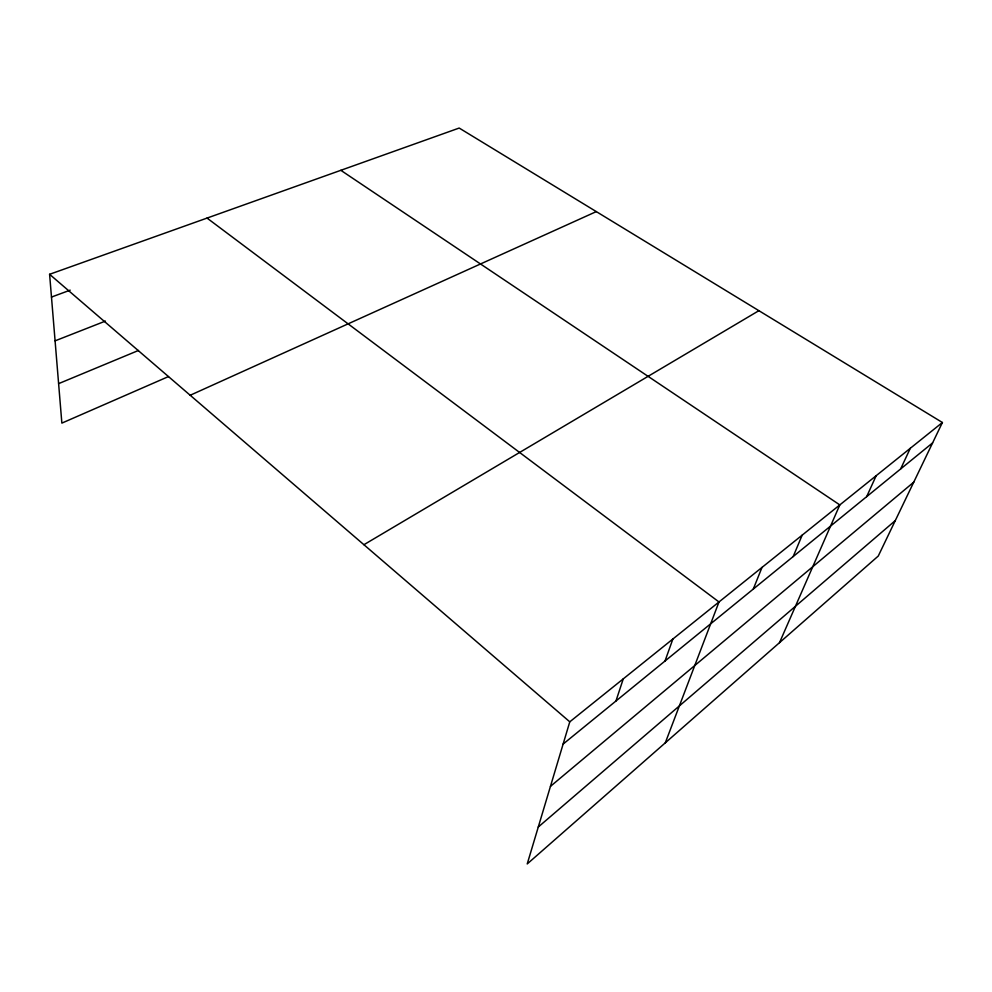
<?xml version="1.0" encoding="UTF-8"?>
<svg xmlns="http://www.w3.org/2000/svg" width="992" height="992" viewBox="0 0 992 992"><rect width="100%" height="100%" fill="white"/><g stroke="black" fill="none" stroke-linecap="round" stroke-linejoin="round"><path stroke-width="1.49" d="M942.4 422.505L569.78 721.829L527.223 863.945L878.267 556.041L942.4 422.505L459.184 128.055L49.6 274.3L61.864 423.113L168.504 376.563M615.945 701.022L623.261 678.863M665 661.044L672.874 639.022M665.285 742.859L718.989 601.97L207.043 218.079M753.288 589.074L761.992 567.424M793.166 556.574L802.181 535.147M779.514 642.655L839.815 504.916L340.839 170.314M866.686 496.632L876.172 475.714M900.637 468.956L910.296 448.297M538.272 827.03L895.305 520.577M550.448 786.371L913.756 482.162M563.109 744.087L932.604 442.903M363.915 544.72L758.88 310.682M190.191 395.262L596.304 211.606M58.615 383.644L138.458 350.474M55.081 340.851L105.437 321.086M51.472 297.067L70.196 290.148M49.6 274.3L569.78 721.829"/></g></svg>
